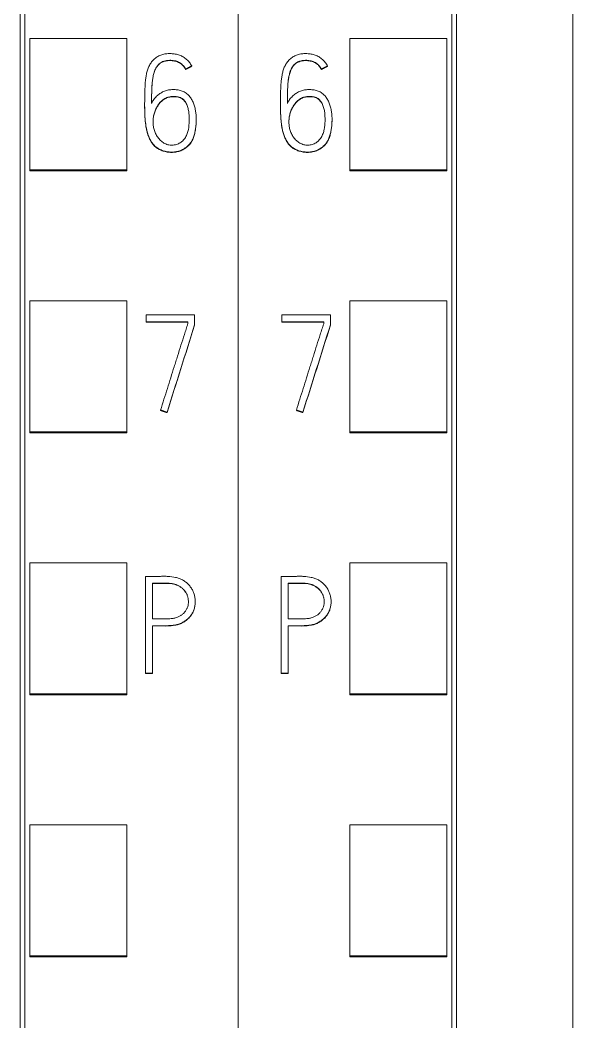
# Model space of a CAD drawing. Header units: millimetres. Extents: x 4137 to 6698, y 1400 to 3585.
# Drawn here: x 6177.35 to 6188.75, y 3304.2 to 3324.85 of the extents above; entities that cross this region are included whole.
import ezdxf

# ---------------------------------------------------------------- set-up
doc = ezdxf.new("R2010")
doc.units = ezdxf.units.MM
doc.layers.add('000-PI-Oprema', color=30, linetype='Continuous', lineweight=5)

msp = doc.modelspace()

# ---------------------------------------------------------------- linework, layer by layer
at = {"layer": '000-PI-Oprema', "color": 0, "linetype": 'ByBlock', "lineweight": 0}
for p, q in [((6181.848, 3360.472), (6181.848, 3247.054)), ((6181.848, 3360.472), (6181.848, 3247.054)), ((6177.448, 3249.376), (6177.448, 3358.191)), ((6186.248, 3358.191), (6186.248, 3249.376)), ((6177.548, 3321.765), (6177.548, 3324.467)), ((6177.548, 3324.467), (6179.548, 3324.467)), ((6179.548, 3321.765), (6179.548, 3324.467)), ((6184.148, 3321.765), (6184.148, 3324.467)), ((6186.148, 3324.467), (6184.148, 3324.467)), ((6186.148, 3321.765), (6186.148, 3324.467)), ((6180.761, 3323.838), (6180.761, 3323.831)), ((6180.889, 3323.904), (6180.889, 3323.898)), ((6183.561, 3323.838), (6183.561, 3323.831)), ((6183.689, 3323.904), (6183.689, 3323.898)), ((6179.917, 3323.1), (6179.917, 3323.094)), ((6182.717, 3323.1), (6182.717, 3323.094)), ((6180.981, 3322.801), (6180.981, 3322.807)), ((6183.781, 3322.801), (6183.781, 3322.807)), ((6177.548, 3321.765), (6179.548, 3321.765)), ((6177.548, 3321.74), (6177.548, 3321.765)), ((6177.548, 3321.74), (6179.548, 3321.74)), ((6179.548, 3321.74), (6179.548, 3321.765)), ((6186.148, 3321.765), (6184.148, 3321.765)), ((6184.148, 3321.74), (6184.148, 3321.765)), ((6186.148, 3321.74), (6184.148, 3321.74)), ((6186.148, 3321.74), (6186.148, 3321.765)), ((6177.548, 3316.363), (6177.548, 3319.065)), ((6177.548, 3319.065), (6179.548, 3319.065)), ((6179.548, 3316.363), (6179.548, 3319.065)), ((6184.148, 3316.363), (6184.148, 3319.065)), ((6186.148, 3319.065), (6184.148, 3319.065)), ((6186.148, 3316.363), (6186.148, 3319.065)), ((6179.948, 3318.631), (6179.948, 3318.772)), ((6179.948, 3318.772), (6180.947, 3318.772)), ((6179.948, 3318.631), (6179.948, 3318.624)), ((6180.808, 3318.631), (6179.948, 3318.631)), ((6179.948, 3318.624), (6180.808, 3318.624)), ((6180.808, 3318.592), (6180.808, 3318.631)), ((6180.947, 3318.772), (6180.947, 3318.57)), ((6180.947, 3318.57), (6180.947, 3318.564)), ((6182.748, 3318.631), (6182.748, 3318.772)), ((6182.748, 3318.772), (6183.747, 3318.772)), ((6183.608, 3318.631), (6182.748, 3318.631)), ((6182.748, 3318.631), (6182.748, 3318.624)), ((6182.748, 3318.624), (6183.608, 3318.624)), ((6183.608, 3318.592), (6183.608, 3318.631)), ((6183.747, 3318.772), (6183.747, 3318.57)), ((6183.747, 3318.57), (6183.747, 3318.564)), ((6180.245, 3316.811), (6180.245, 3316.804)), ((6180.378, 3316.766), (6180.378, 3316.76)), ((6183.045, 3316.811), (6183.045, 3316.804)), ((6183.178, 3316.766), (6183.178, 3316.76)), ((6177.548, 3316.341), (6177.548, 3316.363)), ((6177.548, 3316.363), (6179.548, 3316.363)), ((6177.548, 3316.341), (6179.548, 3316.341)), ((6179.548, 3316.341), (6179.548, 3316.363)), ((6186.148, 3316.363), (6184.148, 3316.363)), ((6184.148, 3316.341), (6184.148, 3316.363)), ((6186.148, 3316.341), (6184.148, 3316.341)), ((6186.148, 3316.341), (6186.148, 3316.363)), ((6177.548, 3310.962), (6177.548, 3313.664)), ((6177.548, 3313.664), (6179.548, 3313.664)), ((6179.548, 3310.962), (6179.548, 3313.664)), ((6184.148, 3310.962), (6184.148, 3313.664)), ((6186.148, 3313.664), (6184.148, 3313.664)), ((6186.148, 3310.962), (6186.148, 3313.664)), ((6179.935, 3313.383), (6179.935, 3311.388)), ((6180.076, 3312.509), (6180.076, 3313.242)), ((6182.735, 3313.383), (6182.735, 3311.388)), ((6182.876, 3312.509), (6182.876, 3313.242)), ((6180.961, 3312.857), (6180.961, 3312.863)), ((6183.761, 3312.857), (6183.761, 3312.863)), ((6180.076, 3311.388), (6180.076, 3312.368)), ((6182.876, 3311.388), (6182.876, 3312.368)), ((6179.935, 3311.388), (6180.076, 3311.388)), ((6179.935, 3311.388), (6179.935, 3311.382)), ((6180.076, 3311.382), (6179.935, 3311.382)), ((6180.076, 3311.388), (6180.076, 3311.382)), ((6182.735, 3311.388), (6182.735, 3311.382)), ((6182.735, 3311.388), (6182.876, 3311.388)), ((6182.876, 3311.382), (6182.735, 3311.382)), ((6182.876, 3311.388), (6182.876, 3311.382)), ((6177.548, 3310.941), (6177.548, 3310.962)), ((6177.548, 3310.962), (6179.548, 3310.962)), ((6177.548, 3310.941), (6179.548, 3310.941)), ((6179.548, 3310.941), (6179.548, 3310.962)), ((6186.148, 3310.962), (6184.148, 3310.962)), ((6184.148, 3310.941), (6184.148, 3310.962)), ((6186.148, 3310.941), (6184.148, 3310.941)), ((6186.148, 3310.941), (6186.148, 3310.962)), ((6177.548, 3305.56), (6177.548, 3308.262)), ((6177.548, 3308.262), (6179.548, 3308.262)), ((6179.548, 3305.56), (6179.548, 3308.262)), ((6184.148, 3305.56), (6184.148, 3308.262)), ((6186.148, 3308.262), (6184.148, 3308.262)), ((6186.148, 3305.56), (6186.148, 3308.262)), ((6177.548, 3305.56), (6179.548, 3305.56)), ((6177.548, 3305.541), (6177.548, 3305.56)), ((6179.548, 3305.541), (6179.548, 3305.56)), ((6186.148, 3305.56), (6184.148, 3305.56)), ((6184.148, 3305.541), (6184.148, 3305.56)), ((6186.148, 3305.541), (6186.148, 3305.56)), ((6177.548, 3305.541), (6179.548, 3305.541)), ((6186.148, 3305.541), (6184.148, 3305.541))]:
    msp.add_line(p, q, dxfattribs=at)
at = {"layer": '000-PI-Oprema', "color": 7, "linetype": 'Continuous', "lineweight": 13}
for centre, major_axis, ratio, start_param, end_param in [((6175.925, 3240.337), (314.869, 1003.042), 0.017776, 1.498303, 1.500106), ((6178.759, 3240.893), (313.738, 999.409), 0.017713, 1.498557, 1.500366), ((6175.979, 3241.19), (313.115, 997.405), 0.01768, 1.498694, 1.500508), ((6178.83, 3242.022), (311.41, 991.927), 0.017584, 1.499077, 1.5009)]:
    msp.add_ellipse(centre, major_axis=major_axis, ratio=ratio, start_param=start_param, end_param=end_param, dxfattribs=at)
at = {"layer": '000-PI-Oprema', "color": 0, "linetype": 'ByBlock', "lineweight": 0}
for points, knots in [([(6177.348, 3249.091), (6177.348, 3252.431), (6177.348, 3260.396), (6177.348, 3273.036), (6177.348, 3288.522), (6177.348, 3302.817), (6177.348, 3317.026), (6177.348, 3331.593), (6177.348, 3345.763), (6177.348, 3355.333), (6177.348, 3358.377)], [0, 0, 0, 0, 0.091483, 0.21812, 0.346206, 0.515858, 0.610111, 0.736264, 0.916066, 1, 1, 1, 1]), ([(6186.348, 3358.377), (6186.348, 3355.333), (6186.348, 3345.763), (6186.348, 3331.593), (6186.348, 3317.026), (6186.348, 3302.817), (6186.348, 3288.522), (6186.348, 3273.036), (6186.348, 3260.396), (6186.348, 3252.431), (6186.348, 3249.091)], [0, 0, 0, 0, 0.083934, 0.263736, 0.389889, 0.484142, 0.653794, 0.78188, 0.908517, 1, 1, 1, 1]), ([(6188.748, 3355.311), (6188.748, 3353.288), (6188.748, 3344.739), (6188.748, 3331.593), (6188.748, 3317.026), (6188.748, 3302.817), (6188.748, 3288.522), (6188.748, 3273.036), (6188.748, 3260.278), (6188.748, 3251.396), (6188.748, 3247.139), (6188.748, 3246.341)], [0, 0, 0, 0, 0.055935, 0.236292, 0.362833, 0.457376, 0.627551, 0.756032, 0.883059, 0.978086, 1, 1, 1, 1]), ([(6180.889, 3323.904), (6180.874, 3323.929), (6180.858, 3323.953), (6180.832, 3323.987), (6180.822, 3323.998), (6180.803, 3324.019), (6180.792, 3324.03), (6180.76, 3324.059), (6180.737, 3324.076), (6180.699, 3324.097), (6180.687, 3324.104), (6180.66, 3324.116), (6180.647, 3324.121), (6180.606, 3324.135), (6180.578, 3324.143), (6180.535, 3324.15), (6180.521, 3324.153), (6180.492, 3324.156), (6180.478, 3324.157), (6180.434, 3324.159), (6180.406, 3324.159), (6180.363, 3324.155), (6180.348, 3324.154), (6180.32, 3324.149), (6180.305, 3324.146), (6180.263, 3324.134), (6180.236, 3324.124), (6180.198, 3324.105), (6180.185, 3324.097), (6180.161, 3324.081), (6180.149, 3324.073), (6180.115, 3324.046), (6180.094, 3324.026), (6180.066, 3323.993), (6180.057, 3323.982), (6180.04, 3323.958), (6180.032, 3323.946), (6180.011, 3323.909), (6179.999, 3323.882), (6179.978, 3323.828), (6179.97, 3323.801), (6179.956, 3323.745), (6179.951, 3323.717), (6179.942, 3323.661), (6179.938, 3323.632), (6179.929, 3323.547), (6179.925, 3323.49), (6179.92, 3323.375), (6179.919, 3323.318), (6179.917, 3323.146), (6179.916, 3323.031), (6179.922, 3322.888), (6179.923, 3322.859), (6179.927, 3322.802), (6179.93, 3322.774), (6179.939, 3322.689), (6179.948, 3322.632), (6179.964, 3322.562), (6179.968, 3322.548), (6179.976, 3322.52), (6179.98, 3322.506), (6179.994, 3322.465), (6180.005, 3322.438), (6180.023, 3322.399), (6180.029, 3322.386), (6180.043, 3322.361), (6180.051, 3322.348), (6180.075, 3322.312), (6180.093, 3322.289), (6180.123, 3322.258), (6180.133, 3322.248), (6180.156, 3322.229), (6180.168, 3322.221), (6180.204, 3322.197), (6180.23, 3322.184), (6180.27, 3322.167), (6180.284, 3322.161), (6180.311, 3322.152), (6180.325, 3322.148), (6180.367, 3322.138), (6180.396, 3322.133), (6180.439, 3322.129), (6180.454, 3322.129), (6180.483, 3322.128), (6180.497, 3322.129), (6180.541, 3322.132), (6180.569, 3322.136), (6180.611, 3322.146), (6180.625, 3322.15), (6180.653, 3322.16), (6180.666, 3322.165), (6180.706, 3322.183), (6180.731, 3322.197), (6180.767, 3322.221), (6180.779, 3322.23), (6180.801, 3322.249), (6180.812, 3322.259), (6180.843, 3322.289), (6180.861, 3322.312), (6180.884, 3322.348), (6180.892, 3322.361), (6180.905, 3322.387), (6180.911, 3322.4), (6180.928, 3322.44), (6180.936, 3322.467), (6180.947, 3322.509), (6180.951, 3322.523), (6180.956, 3322.552), (6180.959, 3322.566), (6180.966, 3322.609), (6180.97, 3322.638), (6180.979, 3322.723), (6180.982, 3322.781), (6180.979, 3322.866), (6180.978, 3322.895), (6180.971, 3322.952), (6180.966, 3322.981), (6180.954, 3323.038), (6180.947, 3323.067), (6180.928, 3323.122), (6180.918, 3323.149), (6180.893, 3323.202), (6180.879, 3323.227), (6180.846, 3323.275), (6180.827, 3323.297), (6180.794, 3323.327), (6180.783, 3323.337), (6180.759, 3323.353), (6180.747, 3323.361), (6180.721, 3323.375), (6180.707, 3323.381), (6180.68, 3323.391), (6180.666, 3323.396), (6180.624, 3323.407), (6180.595, 3323.412), (6180.551, 3323.416), (6180.536, 3323.417), (6180.507, 3323.418), (6180.492, 3323.417), (6180.448, 3323.415), (6180.419, 3323.411), (6180.376, 3323.401), (6180.362, 3323.397), (6180.334, 3323.388), (6180.321, 3323.382), (6180.281, 3323.365), (6180.256, 3323.35), (6180.22, 3323.326), (6180.208, 3323.317), (6180.185, 3323.298), (6180.174, 3323.289), (6180.143, 3323.258), (6180.124, 3323.236), (6180.089, 3323.189), (6180.073, 3323.164), (6180.059, 3323.138)], [0, 0, 0, 0, 0.015625, 0.015625, 0.023437, 0.023437, 0.03125, 0.03125, 0.046875, 0.046875, 0.054688, 0.054688, 0.0625, 0.0625, 0.078125, 0.078125, 0.085938, 0.085938, 0.09375, 0.09375, 0.109375, 0.109375, 0.117188, 0.117188, 0.125, 0.125, 0.140625, 0.140625, 0.148437, 0.148437, 0.15625, 0.15625, 0.171875, 0.171875, 0.179687, 0.179687, 0.1875, 0.1875, 0.203125, 0.203125, 0.21875, 0.21875, 0.234375, 0.234375, 0.25, 0.25, 0.28125, 0.28125, 0.3125, 0.3125, 0.375, 0.375, 0.390625, 0.390625, 0.40625, 0.40625, 0.4375, 0.4375, 0.445312, 0.445312, 0.453125, 0.453125, 0.46875, 0.46875, 0.476562, 0.476562, 0.484375, 0.484375, 0.5, 0.5, 0.507812, 0.507812, 0.515625, 0.515625, 0.53125, 0.53125, 0.539062, 0.539062, 0.546875, 0.546875, 0.5625, 0.5625, 0.570312, 0.570312, 0.578125, 0.578125, 0.59375, 0.59375, 0.601562, 0.601562, 0.609375, 0.609375, 0.625, 0.625, 0.632812, 0.632812, 0.640625, 0.640625, 0.65625, 0.65625, 0.664063, 0.664063, 0.671875, 0.671875, 0.6875, 0.6875, 0.695313, 0.695313, 0.703125, 0.703125, 0.71875, 0.71875, 0.75, 0.75, 0.765625, 0.765625, 0.78125, 0.78125, 0.796875, 0.796875, 0.8125, 0.8125, 0.828125, 0.828125, 0.84375, 0.84375, 0.851562, 0.851562, 0.859375, 0.859375, 0.867187, 0.867187, 0.875, 0.875, 0.890625, 0.890625, 0.898437, 0.898437, 0.90625, 0.90625, 0.921875, 0.921875, 0.929687, 0.929687, 0.9375, 0.9375, 0.953125, 0.953125, 0.960937, 0.960937, 0.96875, 0.96875, 0.984375, 0.984375, 1, 1, 1, 1]), ([(6183.689, 3323.904), (6183.674, 3323.929), (6183.658, 3323.953), (6183.632, 3323.987), (6183.622, 3323.998), (6183.603, 3324.019), (6183.592, 3324.03), (6183.56, 3324.059), (6183.537, 3324.076), (6183.499, 3324.097), (6183.487, 3324.104), (6183.46, 3324.116), (6183.447, 3324.121), (6183.406, 3324.135), (6183.378, 3324.143), (6183.335, 3324.15), (6183.321, 3324.153), (6183.292, 3324.156), (6183.278, 3324.157), (6183.234, 3324.159), (6183.206, 3324.159), (6183.163, 3324.155), (6183.148, 3324.154), (6183.12, 3324.149), (6183.105, 3324.146), (6183.063, 3324.134), (6183.036, 3324.124), (6182.998, 3324.105), (6182.985, 3324.097), (6182.961, 3324.081), (6182.949, 3324.073), (6182.915, 3324.046), (6182.894, 3324.026), (6182.866, 3323.993), (6182.857, 3323.982), (6182.84, 3323.958), (6182.832, 3323.946), (6182.811, 3323.909), (6182.799, 3323.882), (6182.778, 3323.828), (6182.77, 3323.801), (6182.756, 3323.745), (6182.751, 3323.717), (6182.742, 3323.661), (6182.738, 3323.632), (6182.729, 3323.547), (6182.725, 3323.49), (6182.72, 3323.375), (6182.719, 3323.318), (6182.717, 3323.146), (6182.716, 3323.031), (6182.722, 3322.888), (6182.723, 3322.859), (6182.727, 3322.802), (6182.73, 3322.774), (6182.739, 3322.689), (6182.748, 3322.632), (6182.764, 3322.562), (6182.768, 3322.548), (6182.776, 3322.52), (6182.78, 3322.506), (6182.794, 3322.465), (6182.805, 3322.438), (6182.823, 3322.399), (6182.829, 3322.386), (6182.843, 3322.361), (6182.851, 3322.348), (6182.875, 3322.312), (6182.893, 3322.289), (6182.923, 3322.258), (6182.933, 3322.248), (6182.956, 3322.229), (6182.968, 3322.221), (6183.004, 3322.197), (6183.03, 3322.184), (6183.07, 3322.167), (6183.084, 3322.161), (6183.111, 3322.152), (6183.125, 3322.148), (6183.167, 3322.138), (6183.196, 3322.133), (6183.239, 3322.129), (6183.254, 3322.129), (6183.283, 3322.128), (6183.297, 3322.129), (6183.341, 3322.132), (6183.369, 3322.136), (6183.411, 3322.146), (6183.425, 3322.15), (6183.453, 3322.16), (6183.466, 3322.165), (6183.506, 3322.183), (6183.531, 3322.197), (6183.567, 3322.221), (6183.579, 3322.23), (6183.601, 3322.249), (6183.612, 3322.259), (6183.643, 3322.289), (6183.661, 3322.312), (6183.684, 3322.348), (6183.692, 3322.361), (6183.705, 3322.387), (6183.711, 3322.4), (6183.728, 3322.44), (6183.736, 3322.467), (6183.747, 3322.509), (6183.751, 3322.523), (6183.756, 3322.552), (6183.759, 3322.566), (6183.766, 3322.609), (6183.77, 3322.638), (6183.779, 3322.723), (6183.782, 3322.781), (6183.779, 3322.866), (6183.778, 3322.895), (6183.771, 3322.952), (6183.766, 3322.981), (6183.754, 3323.038), (6183.747, 3323.067), (6183.728, 3323.122), (6183.718, 3323.149), (6183.693, 3323.202), (6183.679, 3323.227), (6183.646, 3323.275), (6183.627, 3323.297), (6183.594, 3323.327), (6183.583, 3323.337), (6183.559, 3323.353), (6183.547, 3323.361), (6183.521, 3323.375), (6183.507, 3323.381), (6183.48, 3323.391), (6183.466, 3323.396), (6183.424, 3323.407), (6183.395, 3323.412), (6183.351, 3323.416), (6183.336, 3323.417), (6183.307, 3323.418), (6183.292, 3323.417), (6183.248, 3323.415), (6183.219, 3323.411), (6183.176, 3323.401), (6183.162, 3323.397), (6183.134, 3323.388), (6183.121, 3323.382), (6183.081, 3323.365), (6183.056, 3323.35), (6183.02, 3323.326), (6183.008, 3323.317), (6182.985, 3323.298), (6182.974, 3323.289), (6182.943, 3323.258), (6182.924, 3323.236), (6182.889, 3323.189), (6182.873, 3323.164), (6182.859, 3323.138)], [0, 0, 0, 0, 0.015625, 0.015625, 0.023437, 0.023437, 0.03125, 0.03125, 0.046875, 0.046875, 0.054687, 0.054687, 0.0625, 0.0625, 0.078125, 0.078125, 0.085937, 0.085937, 0.09375, 0.09375, 0.109375, 0.109375, 0.117187, 0.117187, 0.125, 0.125, 0.140625, 0.140625, 0.148437, 0.148437, 0.15625, 0.15625, 0.171875, 0.171875, 0.179687, 0.179687, 0.1875, 0.1875, 0.203125, 0.203125, 0.21875, 0.21875, 0.234375, 0.234375, 0.25, 0.25, 0.28125, 0.28125, 0.3125, 0.3125, 0.375, 0.375, 0.390625, 0.390625, 0.40625, 0.40625, 0.4375, 0.4375, 0.445313, 0.445313, 0.453125, 0.453125, 0.46875, 0.46875, 0.476563, 0.476563, 0.484375, 0.484375, 0.5, 0.5, 0.507813, 0.507813, 0.515625, 0.515625, 0.53125, 0.53125, 0.539063, 0.539063, 0.546875, 0.546875, 0.5625, 0.5625, 0.570313, 0.570313, 0.578125, 0.578125, 0.59375, 0.59375, 0.601563, 0.601563, 0.609375, 0.609375, 0.625, 0.625, 0.632813, 0.632813, 0.640625, 0.640625, 0.65625, 0.65625, 0.664063, 0.664063, 0.671875, 0.671875, 0.6875, 0.6875, 0.695313, 0.695313, 0.703125, 0.703125, 0.71875, 0.71875, 0.75, 0.75, 0.765625, 0.765625, 0.78125, 0.78125, 0.796875, 0.796875, 0.8125, 0.8125, 0.828125, 0.828125, 0.84375, 0.84375, 0.851563, 0.851563, 0.859375, 0.859375, 0.867188, 0.867188, 0.875, 0.875, 0.890625, 0.890625, 0.898438, 0.898438, 0.90625, 0.90625, 0.921875, 0.921875, 0.929688, 0.929688, 0.9375, 0.9375, 0.953125, 0.953125, 0.960938, 0.960938, 0.96875, 0.96875, 0.984375, 0.984375, 1, 1, 1, 1]), ([(6180.059, 3323.138), (6180.059, 3323.199), (6180.06, 3323.26), (6180.062, 3323.351), (6180.063, 3323.381), (6180.065, 3323.442), (6180.067, 3323.472), (6180.07, 3323.533), (6180.073, 3323.563), (6180.08, 3323.624), (6180.084, 3323.654), (6180.093, 3323.699), (6180.096, 3323.714), (6180.104, 3323.744), (6180.108, 3323.759), (6180.122, 3323.803), (6180.134, 3323.831), (6180.152, 3323.865), (6180.156, 3323.872), (6180.164, 3323.885), (6180.168, 3323.892), (6180.182, 3323.911), (6180.192, 3323.922), (6180.208, 3323.939), (6180.214, 3323.945), (6180.225, 3323.955), (6180.231, 3323.96), (6180.25, 3323.973), (6180.264, 3323.981), (6180.284, 3323.991), (6180.291, 3323.994), (6180.306, 3324), (6180.313, 3324.002), (6180.336, 3324.009), (6180.351, 3324.012), (6180.382, 3324.017), (6180.397, 3324.018), (6180.428, 3324.02), (6180.443, 3324.02), (6180.474, 3324.019), (6180.49, 3324.018), (6180.52, 3324.014), (6180.543, 3324.009), (6180.565, 3324.003), (6180.58, 3323.998), (6180.587, 3323.995), (6180.609, 3323.986), (6180.623, 3323.979), (6180.65, 3323.964), (6180.662, 3323.955), (6180.681, 3323.941), (6180.687, 3323.936), (6180.698, 3323.925), (6180.703, 3323.92), (6180.719, 3323.903), (6180.729, 3323.891), (6180.746, 3323.865), (6180.754, 3323.852), (6180.761, 3323.838)], [0, 0, 0, 0, 0.125, 0.125, 0.1875, 0.1875, 0.25, 0.25, 0.3125, 0.3125, 0.375, 0.375, 0.40625, 0.40625, 0.4375, 0.4375, 0.5, 0.5, 0.515625, 0.515625, 0.53125, 0.53125, 0.5625, 0.5625, 0.578125, 0.578125, 0.59375, 0.59375, 0.625, 0.625, 0.640625, 0.640625, 0.65625, 0.65625, 0.6875, 0.6875, 0.71875, 0.71875, 0.75, 0.75, 0.78125, 0.78125, 0.8125, 0.828125, 0.828125, 0.84375, 0.84375, 0.875, 0.875, 0.90625, 0.90625, 0.921875, 0.921875, 0.9375, 0.9375, 0.96875, 0.96875, 1, 1, 1, 1]), ([(6180.761, 3323.831), (6180.747, 3323.859), (6180.73, 3323.885), (6180.704, 3323.913), (6180.698, 3323.919), (6180.687, 3323.929), (6180.681, 3323.934), (6180.663, 3323.948), (6180.65, 3323.957), (6180.624, 3323.973), (6180.61, 3323.98), (6180.581, 3323.991), (6180.567, 3323.996), (6180.537, 3324.004), (6180.522, 3324.007), (6180.491, 3324.012), (6180.476, 3324.013), (6180.43, 3324.015), (6180.399, 3324.013), (6180.353, 3324.006), (6180.338, 3324.003), (6180.308, 3323.995), (6180.294, 3323.989), (6180.266, 3323.976), (6180.252, 3323.968), (6180.227, 3323.951), (6180.216, 3323.941), (6180.194, 3323.919), (6180.184, 3323.907), (6180.166, 3323.882), (6180.158, 3323.869), (6180.143, 3323.842), (6180.136, 3323.828), (6180.124, 3323.8), (6180.119, 3323.785), (6180.105, 3323.742), (6180.097, 3323.712), (6180.085, 3323.652), (6180.08, 3323.622), (6180.073, 3323.561), (6180.071, 3323.53), (6180.067, 3323.469), (6180.065, 3323.438), (6180.063, 3323.377), (6180.062, 3323.347), (6180.06, 3323.255), (6180.059, 3323.193), (6180.059, 3323.132)], [0, 0, 0, 0, 0.0625, 0.0625, 0.078125, 0.078125, 0.09375, 0.09375, 0.125, 0.125, 0.15625, 0.15625, 0.1875, 0.1875, 0.21875, 0.21875, 0.25, 0.25, 0.3125, 0.3125, 0.34375, 0.34375, 0.375, 0.375, 0.40625, 0.40625, 0.4375, 0.4375, 0.46875, 0.46875, 0.5, 0.5, 0.53125, 0.53125, 0.5625, 0.5625, 0.625, 0.625, 0.6875, 0.6875, 0.75, 0.75, 0.8125, 0.8125, 0.875, 0.875, 1, 1, 1, 1]), ([(6182.859, 3323.138), (6182.859, 3323.199), (6182.86, 3323.26), (6182.862, 3323.351), (6182.863, 3323.381), (6182.865, 3323.442), (6182.867, 3323.472), (6182.87, 3323.533), (6182.873, 3323.563), (6182.88, 3323.624), (6182.884, 3323.654), (6182.893, 3323.699), (6182.896, 3323.714), (6182.904, 3323.744), (6182.908, 3323.759), (6182.922, 3323.803), (6182.934, 3323.831), (6182.952, 3323.865), (6182.956, 3323.872), (6182.964, 3323.885), (6182.968, 3323.892), (6182.982, 3323.911), (6182.992, 3323.922), (6183.008, 3323.939), (6183.014, 3323.945), (6183.025, 3323.955), (6183.031, 3323.96), (6183.05, 3323.973), (6183.064, 3323.981), (6183.084, 3323.991), (6183.091, 3323.994), (6183.106, 3324), (6183.113, 3324.002), (6183.136, 3324.009), (6183.151, 3324.012), (6183.182, 3324.017), (6183.197, 3324.018), (6183.228, 3324.02), (6183.243, 3324.02), (6183.274, 3324.019), (6183.29, 3324.018), (6183.32, 3324.014), (6183.343, 3324.009), (6183.365, 3324.003), (6183.38, 3323.998), (6183.387, 3323.995), (6183.409, 3323.986), (6183.423, 3323.979), (6183.45, 3323.964), (6183.462, 3323.955), (6183.481, 3323.941), (6183.487, 3323.936), (6183.498, 3323.925), (6183.503, 3323.92), (6183.519, 3323.903), (6183.529, 3323.891), (6183.546, 3323.865), (6183.554, 3323.852), (6183.561, 3323.838)], [0, 0, 0, 0, 0.125, 0.125, 0.1875, 0.1875, 0.25, 0.25, 0.3125, 0.3125, 0.375, 0.375, 0.40625, 0.40625, 0.4375, 0.4375, 0.5, 0.5, 0.515625, 0.515625, 0.53125, 0.53125, 0.5625, 0.5625, 0.578125, 0.578125, 0.59375, 0.59375, 0.625, 0.625, 0.640625, 0.640625, 0.65625, 0.65625, 0.6875, 0.6875, 0.71875, 0.71875, 0.75, 0.75, 0.78125, 0.78125, 0.8125, 0.828125, 0.828125, 0.84375, 0.84375, 0.875, 0.875, 0.90625, 0.90625, 0.921875, 0.921875, 0.9375, 0.9375, 0.96875, 0.96875, 1, 1, 1, 1]), ([(6183.561, 3323.831), (6183.547, 3323.859), (6183.53, 3323.885), (6183.504, 3323.913), (6183.498, 3323.919), (6183.487, 3323.929), (6183.481, 3323.934), (6183.463, 3323.948), (6183.45, 3323.957), (6183.424, 3323.973), (6183.41, 3323.98), (6183.381, 3323.991), (6183.367, 3323.996), (6183.337, 3324.004), (6183.322, 3324.007), (6183.291, 3324.012), (6183.276, 3324.013), (6183.23, 3324.015), (6183.199, 3324.013), (6183.153, 3324.006), (6183.138, 3324.003), (6183.108, 3323.995), (6183.094, 3323.989), (6183.066, 3323.976), (6183.052, 3323.968), (6183.027, 3323.951), (6183.016, 3323.941), (6182.994, 3323.919), (6182.984, 3323.907), (6182.966, 3323.882), (6182.958, 3323.869), (6182.943, 3323.842), (6182.936, 3323.828), (6182.924, 3323.8), (6182.919, 3323.785), (6182.905, 3323.742), (6182.897, 3323.712), (6182.885, 3323.652), (6182.88, 3323.622), (6182.873, 3323.561), (6182.871, 3323.53), (6182.867, 3323.469), (6182.865, 3323.438), (6182.863, 3323.377), (6182.862, 3323.347), (6182.86, 3323.255), (6182.859, 3323.193), (6182.859, 3323.132)], [0, 0, 0, 0, 0.0625, 0.0625, 0.078125, 0.078125, 0.09375, 0.09375, 0.125, 0.125, 0.15625, 0.15625, 0.1875, 0.1875, 0.21875, 0.21875, 0.25, 0.25, 0.3125, 0.3125, 0.34375, 0.34375, 0.375, 0.375, 0.40625, 0.40625, 0.4375, 0.4375, 0.46875, 0.46875, 0.5, 0.5, 0.53125, 0.53125, 0.5625, 0.5625, 0.625, 0.625, 0.6875, 0.6875, 0.75, 0.75, 0.8125, 0.8125, 0.875, 0.875, 1, 1, 1, 1]), ([(6180.332, 3323.232), (6180.358, 3323.246), (6180.385, 3323.257), (6180.428, 3323.267), (6180.443, 3323.27), (6180.472, 3323.274), (6180.501, 3323.277), (6180.531, 3323.276), (6180.56, 3323.275), (6180.575, 3323.273), (6180.604, 3323.268), (6180.618, 3323.265), (6180.646, 3323.255), (6180.66, 3323.249), (6180.686, 3323.235), (6180.697, 3323.227), (6180.72, 3323.208), (6180.73, 3323.197), (6180.748, 3323.174), (6180.757, 3323.162), (6180.772, 3323.137), (6180.778, 3323.124), (6180.796, 3323.083), (6180.806, 3323.056), (6180.816, 3323.014), (6180.819, 3322.999), (6180.825, 3322.971), (6180.827, 3322.956), (6180.832, 3322.912), (6180.834, 3322.883), (6180.836, 3322.825), (6180.837, 3322.796), (6180.835, 3322.71), (6180.83, 3322.652), (6180.812, 3322.565), (6180.805, 3322.537), (6180.79, 3322.496), (6180.784, 3322.482), (6180.772, 3322.455), (6180.765, 3322.442), (6180.741, 3322.405), (6180.723, 3322.383), (6180.697, 3322.357), (6180.691, 3322.352), (6180.68, 3322.342), (6180.674, 3322.338), (6180.657, 3322.325), (6180.645, 3322.317), (6180.619, 3322.303), (6180.606, 3322.297), (6180.578, 3322.286), (6180.55, 3322.278), (6180.521, 3322.273), (6180.491, 3322.271), (6180.477, 3322.27), (6180.447, 3322.272), (6180.433, 3322.273), (6180.404, 3322.279), (6180.39, 3322.283), (6180.347, 3322.297), (6180.321, 3322.31), (6180.285, 3322.335), (6180.273, 3322.344), (6180.251, 3322.363), (6180.229, 3322.383), (6180.21, 3322.405), (6180.192, 3322.428), (6180.183, 3322.44), (6180.159, 3322.477), (6180.145, 3322.502), (6180.128, 3322.543), (6180.123, 3322.556), (6180.114, 3322.584), (6180.11, 3322.599), (6180.1, 3322.641), (6180.096, 3322.67), (6180.092, 3322.714), (6180.091, 3322.728), (6180.091, 3322.757), (6180.091, 3322.772), (6180.093, 3322.816), (6180.097, 3322.845), (6180.108, 3322.902), (6180.115, 3322.93), (6180.129, 3322.972), (6180.135, 3322.985), (6180.146, 3323.012), (6180.152, 3323.026), (6180.172, 3323.064), (6180.187, 3323.089), (6180.213, 3323.124), (6180.222, 3323.136), (6180.241, 3323.158), (6180.251, 3323.169), (6180.283, 3323.199), (6180.306, 3323.217), (6180.332, 3323.232)], [0, 0, 0, 0, 0.03125, 0.03125, 0.046875, 0.046875, 0.0625, 0.078125, 0.078125, 0.09375, 0.09375, 0.109375, 0.109375, 0.125, 0.125, 0.140625, 0.140625, 0.15625, 0.15625, 0.171875, 0.171875, 0.1875, 0.1875, 0.21875, 0.21875, 0.234375, 0.234375, 0.25, 0.25, 0.28125, 0.28125, 0.3125, 0.3125, 0.375, 0.375, 0.40625, 0.40625, 0.421875, 0.421875, 0.4375, 0.4375, 0.46875, 0.46875, 0.476563, 0.476563, 0.484375, 0.484375, 0.5, 0.5, 0.515625, 0.515625, 0.53125, 0.546875, 0.546875, 0.5625, 0.5625, 0.578125, 0.578125, 0.59375, 0.59375, 0.625, 0.625, 0.640625, 0.640625, 0.65625, 0.671875, 0.671875, 0.6875, 0.6875, 0.71875, 0.71875, 0.734375, 0.734375, 0.75, 0.75, 0.78125, 0.78125, 0.796875, 0.796875, 0.8125, 0.8125, 0.84375, 0.84375, 0.875, 0.875, 0.890625, 0.890625, 0.90625, 0.90625, 0.9375, 0.9375, 0.953125, 0.953125, 0.96875, 0.96875, 1, 1, 1, 1]), ([(6180.332, 3323.226), (6180.306, 3323.211), (6180.283, 3323.193), (6180.252, 3323.163), (6180.242, 3323.152), (6180.222, 3323.13), (6180.213, 3323.118), (6180.188, 3323.083), (6180.172, 3323.058), (6180.152, 3323.019), (6180.146, 3323.006), (6180.135, 3322.979), (6180.129, 3322.965), (6180.115, 3322.924), (6180.108, 3322.896), (6180.1, 3322.853), (6180.097, 3322.838), (6180.094, 3322.809), (6180.093, 3322.795), (6180.091, 3322.769), (6180.091, 3322.759), (6180.091, 3322.748)], [0, 0, 0, 0, 0.157122, 0.157122, 0.235682, 0.235682, 0.314243, 0.314243, 0.471365, 0.471365, 0.549925, 0.549925, 0.628486, 0.628486, 0.785608, 0.785608, 0.864168, 0.864168, 0.942729, 0.942729, 1, 1, 1, 1]), ([(6180.753, 3323.16), (6180.748, 3323.167), (6180.743, 3323.174), (6180.729, 3323.192), (6180.719, 3323.202), (6180.702, 3323.217), (6180.696, 3323.221), (6180.684, 3323.23), (6180.678, 3323.233), (6180.659, 3323.244), (6180.645, 3323.25), (6180.617, 3323.259), (6180.603, 3323.262), (6180.574, 3323.267), (6180.559, 3323.269), (6180.53, 3323.27), (6180.515, 3323.27), (6180.472, 3323.269), (6180.443, 3323.265), (6180.4, 3323.254), (6180.386, 3323.25), (6180.365, 3323.242), (6180.359, 3323.239), (6180.345, 3323.233), (6180.339, 3323.229), (6180.332, 3323.226)], [0, 0, 0, 0, 0.053747, 0.053747, 0.148372, 0.148372, 0.195685, 0.195685, 0.242998, 0.242998, 0.337623, 0.337623, 0.432248, 0.432248, 0.526874, 0.526874, 0.621499, 0.621499, 0.810749, 0.810749, 0.905375, 0.905375, 0.952687, 0.952687, 1, 1, 1, 1]), ([(6183.132, 3323.232), (6183.158, 3323.246), (6183.185, 3323.257), (6183.228, 3323.267), (6183.243, 3323.27), (6183.272, 3323.274), (6183.301, 3323.277), (6183.331, 3323.276), (6183.36, 3323.275), (6183.375, 3323.273), (6183.404, 3323.268), (6183.418, 3323.265), (6183.446, 3323.255), (6183.46, 3323.249), (6183.486, 3323.235), (6183.497, 3323.227), (6183.52, 3323.208), (6183.53, 3323.197), (6183.548, 3323.174), (6183.557, 3323.162), (6183.572, 3323.137), (6183.578, 3323.124), (6183.596, 3323.083), (6183.606, 3323.056), (6183.616, 3323.014), (6183.619, 3322.999), (6183.625, 3322.971), (6183.627, 3322.956), (6183.632, 3322.912), (6183.634, 3322.883), (6183.636, 3322.825), (6183.637, 3322.796), (6183.635, 3322.71), (6183.63, 3322.652), (6183.612, 3322.565), (6183.605, 3322.537), (6183.59, 3322.496), (6183.584, 3322.482), (6183.572, 3322.455), (6183.565, 3322.442), (6183.541, 3322.405), (6183.523, 3322.383), (6183.497, 3322.357), (6183.491, 3322.352), (6183.48, 3322.342), (6183.474, 3322.338), (6183.457, 3322.325), (6183.445, 3322.317), (6183.419, 3322.303), (6183.406, 3322.297), (6183.378, 3322.286), (6183.35, 3322.278), (6183.321, 3322.273), (6183.291, 3322.271), (6183.277, 3322.27), (6183.247, 3322.272), (6183.233, 3322.273), (6183.204, 3322.279), (6183.19, 3322.283), (6183.147, 3322.297), (6183.121, 3322.31), (6183.085, 3322.335), (6183.073, 3322.344), (6183.051, 3322.363), (6183.029, 3322.383), (6183.01, 3322.405), (6182.992, 3322.428), (6182.983, 3322.44), (6182.959, 3322.477), (6182.945, 3322.502), (6182.928, 3322.543), (6182.923, 3322.556), (6182.914, 3322.584), (6182.91, 3322.599), (6182.9, 3322.641), (6182.896, 3322.67), (6182.892, 3322.714), (6182.891, 3322.728), (6182.891, 3322.757), (6182.891, 3322.772), (6182.893, 3322.816), (6182.897, 3322.845), (6182.908, 3322.902), (6182.915, 3322.93), (6182.929, 3322.972), (6182.935, 3322.985), (6182.946, 3323.012), (6182.952, 3323.026), (6182.972, 3323.064), (6182.987, 3323.089), (6183.013, 3323.124), (6183.022, 3323.136), (6183.041, 3323.158), (6183.051, 3323.169), (6183.083, 3323.199), (6183.106, 3323.217), (6183.132, 3323.232)], [0, 0, 0, 0, 0.03125, 0.03125, 0.046875, 0.046875, 0.0625, 0.078125, 0.078125, 0.09375, 0.09375, 0.109375, 0.109375, 0.125, 0.125, 0.140625, 0.140625, 0.15625, 0.15625, 0.171875, 0.171875, 0.1875, 0.1875, 0.21875, 0.21875, 0.234375, 0.234375, 0.25, 0.25, 0.28125, 0.28125, 0.3125, 0.3125, 0.375, 0.375, 0.40625, 0.40625, 0.421875, 0.421875, 0.4375, 0.4375, 0.46875, 0.46875, 0.476563, 0.476563, 0.484375, 0.484375, 0.5, 0.5, 0.515625, 0.515625, 0.53125, 0.546875, 0.546875, 0.5625, 0.5625, 0.578125, 0.578125, 0.59375, 0.59375, 0.625, 0.625, 0.640625, 0.640625, 0.65625, 0.671875, 0.671875, 0.6875, 0.6875, 0.71875, 0.71875, 0.734375, 0.734375, 0.75, 0.75, 0.78125, 0.78125, 0.796875, 0.796875, 0.8125, 0.8125, 0.84375, 0.84375, 0.875, 0.875, 0.890625, 0.890625, 0.90625, 0.90625, 0.9375, 0.9375, 0.953125, 0.953125, 0.96875, 0.96875, 1, 1, 1, 1]), ([(6183.132, 3323.226), (6183.106, 3323.211), (6183.083, 3323.193), (6183.052, 3323.163), (6183.042, 3323.152), (6183.022, 3323.13), (6183.013, 3323.118), (6182.988, 3323.083), (6182.972, 3323.058), (6182.952, 3323.019), (6182.946, 3323.006), (6182.935, 3322.979), (6182.929, 3322.965), (6182.915, 3322.924), (6182.908, 3322.896), (6182.9, 3322.853), (6182.897, 3322.838), (6182.894, 3322.809), (6182.893, 3322.795), (6182.891, 3322.769), (6182.891, 3322.759), (6182.891, 3322.748)], [0, 0, 0, 0, 0.157122, 0.157122, 0.235682, 0.235682, 0.314243, 0.314243, 0.471365, 0.471365, 0.549925, 0.549925, 0.628486, 0.628486, 0.785608, 0.785608, 0.864168, 0.864168, 0.942729, 0.942729, 1, 1, 1, 1]), ([(6183.553, 3323.16), (6183.548, 3323.167), (6183.543, 3323.174), (6183.529, 3323.192), (6183.519, 3323.202), (6183.502, 3323.217), (6183.496, 3323.221), (6183.484, 3323.23), (6183.478, 3323.233), (6183.459, 3323.244), (6183.445, 3323.25), (6183.417, 3323.259), (6183.403, 3323.262), (6183.374, 3323.267), (6183.359, 3323.269), (6183.33, 3323.27), (6183.315, 3323.27), (6183.272, 3323.269), (6183.243, 3323.265), (6183.2, 3323.254), (6183.186, 3323.25), (6183.165, 3323.242), (6183.159, 3323.239), (6183.145, 3323.233), (6183.139, 3323.229), (6183.132, 3323.226)], [0, 0, 0, 0, 0.053747, 0.053747, 0.148372, 0.148372, 0.195685, 0.195685, 0.242998, 0.242998, 0.337623, 0.337623, 0.432248, 0.432248, 0.526874, 0.526874, 0.621499, 0.621499, 0.810749, 0.810749, 0.905375, 0.905375, 0.952687, 0.952687, 1, 1, 1, 1]), ([(6180.981, 3322.802), (6180.981, 3322.755), (6180.978, 3322.709), (6180.97, 3322.635), (6180.967, 3322.606), (6180.96, 3322.564), (6180.957, 3322.549), (6180.951, 3322.521), (6180.948, 3322.507), (6180.937, 3322.464), (6180.929, 3322.437), (6180.912, 3322.397), (6180.906, 3322.383), (6180.893, 3322.357), (6180.886, 3322.345), (6180.863, 3322.308), (6180.845, 3322.285), (6180.814, 3322.255), (6180.804, 3322.245), (6180.782, 3322.226), (6180.77, 3322.217), (6180.734, 3322.192), (6180.709, 3322.178), (6180.669, 3322.16), (6180.655, 3322.155), (6180.628, 3322.145), (6180.614, 3322.141), (6180.572, 3322.13), (6180.543, 3322.126), (6180.5, 3322.123), (6180.485, 3322.122), (6180.456, 3322.122), (6180.441, 3322.123), (6180.398, 3322.127), (6180.37, 3322.132), (6180.327, 3322.142), (6180.313, 3322.146), (6180.285, 3322.155), (6180.272, 3322.16), (6180.232, 3322.176), (6180.206, 3322.19), (6180.176, 3322.209), (6180.17, 3322.213), (6180.158, 3322.222), (6180.153, 3322.226), (6180.135, 3322.24), (6180.125, 3322.25), (6180.094, 3322.281), (6180.076, 3322.303), (6180.052, 3322.339), (6180.045, 3322.352), (6180.031, 3322.377), (6180.024, 3322.39), (6180.006, 3322.429), (6179.995, 3322.456), (6179.977, 3322.511), (6179.969, 3322.538), (6179.955, 3322.595), (6179.949, 3322.623), (6179.94, 3322.68), (6179.932, 3322.737), (6179.927, 3322.794), (6179.923, 3322.851), (6179.922, 3322.88), (6179.918, 3322.97), (6179.917, 3323.032), (6179.917, 3323.094)], [0, 0, 0, 0, 0.061961, 0.061961, 0.100808, 0.100808, 0.120232, 0.120232, 0.139655, 0.139655, 0.178502, 0.178502, 0.197926, 0.197926, 0.217349, 0.217349, 0.256196, 0.256196, 0.27562, 0.27562, 0.295043, 0.295043, 0.33389, 0.33389, 0.353314, 0.353314, 0.372737, 0.372737, 0.411584, 0.411584, 0.431008, 0.431008, 0.450431, 0.450431, 0.489278, 0.489278, 0.508702, 0.508702, 0.528125, 0.528125, 0.566972, 0.566972, 0.576684, 0.576684, 0.586396, 0.586396, 0.605819, 0.605819, 0.644666, 0.644666, 0.66409, 0.66409, 0.683513, 0.683513, 0.72236, 0.72236, 0.761207, 0.761207, 0.800054, 0.800054, 0.838901, 0.877748, 0.877748, 0.916595, 0.916595, 1, 1, 1, 1]), ([(6183.781, 3322.802), (6183.781, 3322.755), (6183.778, 3322.709), (6183.77, 3322.635), (6183.767, 3322.606), (6183.76, 3322.564), (6183.757, 3322.549), (6183.751, 3322.521), (6183.748, 3322.507), (6183.737, 3322.464), (6183.729, 3322.437), (6183.712, 3322.397), (6183.706, 3322.383), (6183.693, 3322.357), (6183.686, 3322.345), (6183.663, 3322.308), (6183.645, 3322.285), (6183.614, 3322.255), (6183.604, 3322.245), (6183.582, 3322.226), (6183.57, 3322.217), (6183.534, 3322.192), (6183.509, 3322.178), (6183.469, 3322.16), (6183.455, 3322.155), (6183.428, 3322.145), (6183.414, 3322.141), (6183.372, 3322.13), (6183.343, 3322.126), (6183.3, 3322.123), (6183.285, 3322.122), (6183.256, 3322.122), (6183.241, 3322.123), (6183.198, 3322.127), (6183.17, 3322.132), (6183.127, 3322.142), (6183.113, 3322.146), (6183.085, 3322.155), (6183.072, 3322.16), (6183.032, 3322.176), (6183.006, 3322.19), (6182.976, 3322.209), (6182.97, 3322.213), (6182.958, 3322.222), (6182.953, 3322.226), (6182.935, 3322.24), (6182.925, 3322.25), (6182.894, 3322.281), (6182.876, 3322.303), (6182.852, 3322.339), (6182.845, 3322.352), (6182.831, 3322.377), (6182.824, 3322.39), (6182.806, 3322.429), (6182.795, 3322.456), (6182.777, 3322.511), (6182.769, 3322.538), (6182.755, 3322.595), (6182.749, 3322.623), (6182.74, 3322.68), (6182.732, 3322.737), (6182.727, 3322.794), (6182.723, 3322.851), (6182.722, 3322.88), (6182.718, 3322.97), (6182.717, 3323.032), (6182.717, 3323.094)], [0, 0, 0, 0, 0.061961, 0.061961, 0.100808, 0.100808, 0.120232, 0.120232, 0.139655, 0.139655, 0.178502, 0.178502, 0.197926, 0.197926, 0.217349, 0.217349, 0.256196, 0.256196, 0.27562, 0.27562, 0.295043, 0.295043, 0.33389, 0.33389, 0.353314, 0.353314, 0.372737, 0.372737, 0.411584, 0.411584, 0.431008, 0.431008, 0.450431, 0.450431, 0.489278, 0.489278, 0.508702, 0.508702, 0.528125, 0.528125, 0.566972, 0.566972, 0.576684, 0.576684, 0.586396, 0.586396, 0.605819, 0.605819, 0.644666, 0.644666, 0.66409, 0.66409, 0.683513, 0.683513, 0.72236, 0.72236, 0.761207, 0.761207, 0.800054, 0.800054, 0.838901, 0.877748, 0.877748, 0.916595, 0.916595, 1, 1, 1, 1]), ([(6180.245, 3316.811), (6180.292, 3316.959), (6180.339, 3317.108), (6180.409, 3317.33), (6180.432, 3317.405), (6180.479, 3317.553), (6180.502, 3317.628), (6180.537, 3317.739), (6180.549, 3317.776), (6180.572, 3317.85), (6180.584, 3317.887), (6180.619, 3317.999), (6180.643, 3318.073), (6180.689, 3318.221), (6180.713, 3318.296), (6180.748, 3318.407), (6180.76, 3318.444), (6180.778, 3318.5), (6180.784, 3318.518), (6180.793, 3318.546), (6180.796, 3318.555), (6180.802, 3318.574), (6180.805, 3318.583), (6180.808, 3318.592)], [0, 0, 0, 0, 0.25, 0.25, 0.375, 0.375, 0.5, 0.5, 0.5625, 0.5625, 0.625, 0.625, 0.75, 0.75, 0.875, 0.875, 0.9375, 0.9375, 0.96875, 0.96875, 0.984375, 0.984375, 1, 1, 1, 1]), ([(6183.045, 3316.811), (6183.092, 3316.959), (6183.139, 3317.108), (6183.209, 3317.33), (6183.232, 3317.405), (6183.279, 3317.553), (6183.302, 3317.628), (6183.337, 3317.739), (6183.349, 3317.776), (6183.372, 3317.85), (6183.384, 3317.887), (6183.419, 3317.999), (6183.443, 3318.073), (6183.489, 3318.221), (6183.513, 3318.296), (6183.548, 3318.407), (6183.56, 3318.444), (6183.578, 3318.5), (6183.584, 3318.518), (6183.593, 3318.546), (6183.596, 3318.555), (6183.602, 3318.574), (6183.605, 3318.583), (6183.608, 3318.592)], [0, 0, 0, 0, 0.25, 0.25, 0.375, 0.375, 0.5, 0.5, 0.5625, 0.5625, 0.625, 0.625, 0.75, 0.75, 0.875, 0.875, 0.9375, 0.9375, 0.96875, 0.96875, 0.984375, 0.984375, 1, 1, 1, 1]), ([(6180.076, 3312.368), (6180.128, 3312.368), (6180.179, 3312.368), (6180.283, 3312.368), (6180.334, 3312.367), (6180.412, 3312.368), (6180.437, 3312.37), (6180.476, 3312.373), (6180.489, 3312.374), (6180.515, 3312.377), (6180.528, 3312.379), (6180.566, 3312.386), (6180.591, 3312.392), (6180.64, 3312.408), (6180.664, 3312.418), (6180.699, 3312.435), (6180.71, 3312.442), (6180.733, 3312.455), (6180.744, 3312.462), (6180.775, 3312.484), (6180.795, 3312.5), (6180.824, 3312.526), (6180.833, 3312.536), (6180.85, 3312.555), (6180.858, 3312.565), (6180.882, 3312.596), (6180.895, 3312.617), (6180.913, 3312.652), (6180.919, 3312.663), (6180.929, 3312.687), (6180.933, 3312.699), (6180.945, 3312.736), (6180.951, 3312.761), (6180.957, 3312.8), (6180.959, 3312.812), (6180.96, 3312.838), (6180.961, 3312.851), (6180.961, 3312.89), (6180.959, 3312.916), (6180.953, 3312.954), (6180.951, 3312.967), (6180.945, 3312.992), (6180.941, 3313.005), (6180.93, 3313.042), (6180.92, 3313.066), (6180.904, 3313.1), (6180.898, 3313.112), (6180.885, 3313.134), (6180.878, 3313.145), (6180.855, 3313.177), (6180.839, 3313.197), (6180.803, 3313.234), (6180.784, 3313.251), (6180.753, 3313.275), (6180.743, 3313.283), (6180.721, 3313.297), (6180.71, 3313.304), (6180.676, 3313.322), (6180.653, 3313.333), (6180.616, 3313.346), (6180.604, 3313.35), (6180.579, 3313.357), (6180.566, 3313.36), (6180.503, 3313.375), (6180.452, 3313.38), (6180.375, 3313.385), (6180.349, 3313.385), (6180.297, 3313.385), (6180.245, 3313.385), (6180.193, 3313.384), (6180.142, 3313.383), (6180.064, 3313.383), (6179.986, 3313.383), (6179.935, 3313.383)], [0, 0, 0, 0, 0.0625, 0.0625, 0.125, 0.125, 0.15625, 0.15625, 0.171875, 0.171875, 0.1875, 0.1875, 0.21875, 0.21875, 0.25, 0.25, 0.265625, 0.265625, 0.28125, 0.28125, 0.3125, 0.3125, 0.328125, 0.328125, 0.34375, 0.34375, 0.375, 0.375, 0.390625, 0.390625, 0.40625, 0.40625, 0.4375, 0.4375, 0.453125, 0.453125, 0.46875, 0.46875, 0.5, 0.5, 0.515625, 0.515625, 0.53125, 0.53125, 0.5625, 0.5625, 0.578125, 0.578125, 0.59375, 0.59375, 0.625, 0.625, 0.65625, 0.65625, 0.671875, 0.671875, 0.6875, 0.6875, 0.71875, 0.71875, 0.734375, 0.734375, 0.75, 0.75, 0.8125, 0.8125, 0.84375, 0.84375, 0.875, 0.90625, 0.90625, 0.9375, 1, 1, 1, 1]), ([(6180.076, 3313.242), (6180.115, 3313.243), (6180.153, 3313.242), (6180.211, 3313.242), (6180.231, 3313.242), (6180.27, 3313.243), (6180.289, 3313.244), (6180.347, 3313.245), (6180.386, 3313.245), (6180.444, 3313.241), (6180.463, 3313.239), (6180.501, 3313.233), (6180.521, 3313.229), (6180.549, 3313.22), (6180.559, 3313.217), (6180.577, 3313.21), (6180.586, 3313.206), (6180.613, 3313.194), (6180.631, 3313.184), (6180.656, 3313.168), (6180.664, 3313.163), (6180.68, 3313.151), (6180.688, 3313.145), (6180.71, 3313.125), (6180.724, 3313.111), (6180.743, 3313.088), (6180.749, 3313.08), (6180.76, 3313.064), (6180.766, 3313.055), (6180.781, 3313.029), (6180.789, 3313.012), (6180.799, 3312.984), (6180.802, 3312.974), (6180.808, 3312.955), (6180.81, 3312.945), (6180.816, 3312.916), (6180.818, 3312.897), (6180.82, 3312.867), (6180.82, 3312.857), (6180.819, 3312.837), (6180.818, 3312.827), (6180.814, 3312.798), (6180.81, 3312.778), (6180.801, 3312.75), (6180.797, 3312.741), (6180.79, 3312.723), (6180.785, 3312.714), (6180.771, 3312.687), (6180.761, 3312.67), (6180.742, 3312.647), (6180.736, 3312.639), (6180.722, 3312.625), (6180.715, 3312.618), (6180.693, 3312.598), (6180.677, 3312.586), (6180.652, 3312.57), (6180.643, 3312.565), (6180.625, 3312.556), (6180.616, 3312.552), (6180.589, 3312.54), (6180.57, 3312.533), (6180.541, 3312.526), (6180.532, 3312.523), (6180.512, 3312.519), (6180.502, 3312.518), (6180.472, 3312.514), (6180.453, 3312.512), (6180.413, 3312.51), (6180.393, 3312.509), (6180.354, 3312.508), (6180.314, 3312.508), (6180.274, 3312.509), (6180.235, 3312.509), (6180.215, 3312.509), (6180.155, 3312.509), (6180.116, 3312.509), (6180.076, 3312.509)], [0, 0, 0, 0, 0.0625, 0.0625, 0.09375, 0.09375, 0.125, 0.125, 0.1875, 0.1875, 0.21875, 0.21875, 0.25, 0.25, 0.265625, 0.265625, 0.28125, 0.28125, 0.3125, 0.3125, 0.328125, 0.328125, 0.34375, 0.34375, 0.375, 0.375, 0.390625, 0.390625, 0.40625, 0.40625, 0.4375, 0.4375, 0.453125, 0.453125, 0.46875, 0.46875, 0.5, 0.5, 0.515625, 0.515625, 0.53125, 0.53125, 0.5625, 0.5625, 0.578125, 0.578125, 0.59375, 0.59375, 0.625, 0.625, 0.640625, 0.640625, 0.65625, 0.65625, 0.6875, 0.6875, 0.703125, 0.703125, 0.71875, 0.71875, 0.75, 0.75, 0.765625, 0.765625, 0.78125, 0.78125, 0.8125, 0.8125, 0.84375, 0.84375, 0.875, 0.90625, 0.90625, 0.9375, 0.9375, 1, 1, 1, 1]), ([(6180.819, 3312.857), (6180.819, 3312.86), (6180.819, 3312.863), (6180.819, 3312.876), (6180.818, 3312.886), (6180.816, 3312.906), (6180.815, 3312.916), (6180.809, 3312.945), (6180.804, 3312.964), (6180.794, 3312.992), (6180.79, 3313.001), (6180.782, 3313.019), (6180.769, 3313.046), (6180.752, 3313.07), (6180.734, 3313.093), (6180.727, 3313.101), (6180.714, 3313.115), (6180.706, 3313.122), (6180.684, 3313.142), (6180.669, 3313.154), (6180.644, 3313.17), (6180.635, 3313.175), (6180.618, 3313.185), (6180.609, 3313.19), (6180.582, 3313.202), (6180.564, 3313.209), (6180.526, 3313.221), (6180.506, 3313.226), (6180.467, 3313.233), (6180.448, 3313.235), (6180.389, 3313.239), (6180.35, 3313.239), (6180.291, 3313.237), (6180.272, 3313.237), (6180.233, 3313.236), (6180.213, 3313.236), (6180.154, 3313.236), (6180.115, 3313.237), (6180.076, 3313.236)], [0, 0, 0, 0, 0.009533, 0.009533, 0.040485, 0.040485, 0.071437, 0.071437, 0.133342, 0.133342, 0.164294, 0.164294, 0.195246, 0.25715, 0.25715, 0.288102, 0.288102, 0.319054, 0.319054, 0.380958, 0.380958, 0.41191, 0.41191, 0.442862, 0.442862, 0.504767, 0.504767, 0.566671, 0.566671, 0.628575, 0.628575, 0.752383, 0.752383, 0.814287, 0.814287, 0.876192, 0.876192, 1, 1, 1, 1]), ([(6182.876, 3312.368), (6182.928, 3312.368), (6182.979, 3312.368), (6183.083, 3312.368), (6183.134, 3312.367), (6183.212, 3312.368), (6183.237, 3312.37), (6183.276, 3312.373), (6183.289, 3312.374), (6183.315, 3312.377), (6183.328, 3312.379), (6183.366, 3312.386), (6183.391, 3312.392), (6183.44, 3312.408), (6183.464, 3312.418), (6183.499, 3312.435), (6183.51, 3312.442), (6183.533, 3312.455), (6183.544, 3312.462), (6183.575, 3312.484), (6183.595, 3312.5), (6183.624, 3312.526), (6183.633, 3312.536), (6183.65, 3312.555), (6183.658, 3312.565), (6183.682, 3312.596), (6183.695, 3312.617), (6183.713, 3312.652), (6183.719, 3312.663), (6183.729, 3312.687), (6183.733, 3312.699), (6183.745, 3312.736), (6183.751, 3312.761), (6183.757, 3312.8), (6183.759, 3312.812), (6183.76, 3312.838), (6183.761, 3312.851), (6183.761, 3312.89), (6183.759, 3312.916), (6183.753, 3312.954), (6183.751, 3312.967), (6183.745, 3312.992), (6183.741, 3313.005), (6183.73, 3313.042), (6183.72, 3313.066), (6183.704, 3313.1), (6183.698, 3313.112), (6183.685, 3313.134), (6183.678, 3313.145), (6183.655, 3313.177), (6183.639, 3313.197), (6183.603, 3313.234), (6183.584, 3313.251), (6183.553, 3313.275), (6183.543, 3313.283), (6183.521, 3313.297), (6183.51, 3313.304), (6183.476, 3313.322), (6183.453, 3313.333), (6183.416, 3313.346), (6183.404, 3313.35), (6183.379, 3313.357), (6183.366, 3313.36), (6183.303, 3313.375), (6183.252, 3313.38), (6183.175, 3313.385), (6183.149, 3313.385), (6183.097, 3313.385), (6183.045, 3313.385), (6182.993, 3313.384), (6182.942, 3313.383), (6182.864, 3313.383), (6182.786, 3313.383), (6182.735, 3313.383)], [0, 0, 0, 0, 0.0625, 0.0625, 0.125, 0.125, 0.15625, 0.15625, 0.171875, 0.171875, 0.1875, 0.1875, 0.21875, 0.21875, 0.25, 0.25, 0.265625, 0.265625, 0.28125, 0.28125, 0.3125, 0.3125, 0.328125, 0.328125, 0.34375, 0.34375, 0.375, 0.375, 0.390625, 0.390625, 0.40625, 0.40625, 0.4375, 0.4375, 0.453125, 0.453125, 0.46875, 0.46875, 0.5, 0.5, 0.515625, 0.515625, 0.53125, 0.53125, 0.5625, 0.5625, 0.578125, 0.578125, 0.59375, 0.59375, 0.625, 0.625, 0.65625, 0.65625, 0.671875, 0.671875, 0.6875, 0.6875, 0.71875, 0.71875, 0.734375, 0.734375, 0.75, 0.75, 0.8125, 0.8125, 0.84375, 0.84375, 0.875, 0.90625, 0.90625, 0.9375, 1, 1, 1, 1]), ([(6182.876, 3313.242), (6182.915, 3313.243), (6182.953, 3313.242), (6183.011, 3313.242), (6183.031, 3313.242), (6183.07, 3313.243), (6183.089, 3313.244), (6183.147, 3313.245), (6183.186, 3313.245), (6183.244, 3313.241), (6183.263, 3313.239), (6183.301, 3313.233), (6183.321, 3313.229), (6183.349, 3313.22), (6183.359, 3313.217), (6183.377, 3313.21), (6183.386, 3313.206), (6183.413, 3313.194), (6183.431, 3313.184), (6183.456, 3313.168), (6183.464, 3313.163), (6183.48, 3313.151), (6183.488, 3313.145), (6183.51, 3313.125), (6183.524, 3313.111), (6183.543, 3313.088), (6183.549, 3313.08), (6183.56, 3313.064), (6183.566, 3313.055), (6183.581, 3313.029), (6183.589, 3313.012), (6183.599, 3312.984), (6183.602, 3312.974), (6183.608, 3312.955), (6183.61, 3312.945), (6183.616, 3312.916), (6183.618, 3312.897), (6183.62, 3312.867), (6183.62, 3312.857), (6183.619, 3312.837), (6183.618, 3312.827), (6183.614, 3312.798), (6183.61, 3312.778), (6183.601, 3312.75), (6183.597, 3312.741), (6183.59, 3312.723), (6183.585, 3312.714), (6183.571, 3312.687), (6183.561, 3312.67), (6183.542, 3312.647), (6183.536, 3312.639), (6183.522, 3312.625), (6183.515, 3312.618), (6183.493, 3312.598), (6183.477, 3312.586), (6183.452, 3312.57), (6183.443, 3312.565), (6183.425, 3312.556), (6183.416, 3312.552), (6183.389, 3312.54), (6183.37, 3312.533), (6183.341, 3312.526), (6183.332, 3312.523), (6183.312, 3312.519), (6183.302, 3312.518), (6183.272, 3312.514), (6183.253, 3312.512), (6183.213, 3312.51), (6183.193, 3312.509), (6183.154, 3312.508), (6183.114, 3312.508), (6183.074, 3312.509), (6183.035, 3312.509), (6183.015, 3312.509), (6182.955, 3312.509), (6182.916, 3312.509), (6182.876, 3312.509)], [0, 0, 0, 0, 0.0625, 0.0625, 0.09375, 0.09375, 0.125, 0.125, 0.1875, 0.1875, 0.21875, 0.21875, 0.25, 0.25, 0.265625, 0.265625, 0.28125, 0.28125, 0.3125, 0.3125, 0.328125, 0.328125, 0.34375, 0.34375, 0.375, 0.375, 0.390625, 0.390625, 0.40625, 0.40625, 0.4375, 0.4375, 0.453125, 0.453125, 0.46875, 0.46875, 0.5, 0.5, 0.515625, 0.515625, 0.53125, 0.53125, 0.5625, 0.5625, 0.578125, 0.578125, 0.59375, 0.59375, 0.625, 0.625, 0.640625, 0.640625, 0.65625, 0.65625, 0.6875, 0.6875, 0.703125, 0.703125, 0.71875, 0.71875, 0.75, 0.75, 0.765625, 0.765625, 0.78125, 0.78125, 0.8125, 0.8125, 0.84375, 0.84375, 0.875, 0.90625, 0.90625, 0.9375, 0.9375, 1, 1, 1, 1]), ([(6183.619, 3312.857), (6183.619, 3312.86), (6183.619, 3312.863), (6183.619, 3312.876), (6183.618, 3312.886), (6183.616, 3312.906), (6183.615, 3312.916), (6183.609, 3312.945), (6183.604, 3312.964), (6183.594, 3312.992), (6183.59, 3313.001), (6183.582, 3313.019), (6183.569, 3313.046), (6183.552, 3313.07), (6183.534, 3313.093), (6183.527, 3313.101), (6183.514, 3313.115), (6183.506, 3313.122), (6183.484, 3313.142), (6183.469, 3313.154), (6183.444, 3313.17), (6183.435, 3313.175), (6183.418, 3313.185), (6183.409, 3313.19), (6183.382, 3313.202), (6183.364, 3313.209), (6183.326, 3313.221), (6183.306, 3313.226), (6183.267, 3313.233), (6183.248, 3313.235), (6183.189, 3313.239), (6183.15, 3313.239), (6183.091, 3313.237), (6183.072, 3313.237), (6183.033, 3313.236), (6183.013, 3313.236), (6182.954, 3313.236), (6182.915, 3313.237), (6182.876, 3313.236)], [0, 0, 0, 0, 0.009533, 0.009533, 0.040485, 0.040485, 0.071437, 0.071437, 0.133342, 0.133342, 0.164294, 0.164294, 0.195246, 0.25715, 0.25715, 0.288102, 0.288102, 0.319054, 0.319054, 0.380958, 0.380958, 0.41191, 0.41191, 0.442862, 0.442862, 0.504767, 0.504767, 0.566671, 0.566671, 0.628575, 0.628575, 0.752383, 0.752383, 0.814287, 0.814287, 0.876192, 0.876192, 1, 1, 1, 1]), ([(6180.961, 3312.857), (6180.961, 3312.832), (6180.959, 3312.807), (6180.953, 3312.77), (6180.951, 3312.757), (6180.945, 3312.732), (6180.942, 3312.719), (6180.93, 3312.682), (6180.92, 3312.658), (6180.896, 3312.613), (6180.883, 3312.591), (6180.859, 3312.56), (6180.851, 3312.55), (6180.834, 3312.53), (6180.825, 3312.521), (6180.796, 3312.495), (6180.776, 3312.478), (6180.744, 3312.456), (6180.733, 3312.449), (6180.711, 3312.436), (6180.7, 3312.429), (6180.665, 3312.412), (6180.641, 3312.402), (6180.604, 3312.39), (6180.591, 3312.387), (6180.566, 3312.381), (6180.554, 3312.378), (6180.49, 3312.366), (6180.439, 3312.363), (6180.335, 3312.36), (6180.283, 3312.362), (6180.18, 3312.362), (6180.128, 3312.362), (6180.076, 3312.362)], [0, 0, 0, 0, 0.065171, 0.065171, 0.098558, 0.098558, 0.131944, 0.131944, 0.198718, 0.198718, 0.265491, 0.265491, 0.298878, 0.298878, 0.332265, 0.332265, 0.399038, 0.399038, 0.432425, 0.432425, 0.465812, 0.465812, 0.532585, 0.532585, 0.565972, 0.565972, 0.599359, 0.599359, 0.732906, 0.732906, 0.866453, 0.866453, 1, 1, 1, 1]), ([(6183.761, 3312.857), (6183.761, 3312.832), (6183.759, 3312.807), (6183.753, 3312.77), (6183.751, 3312.757), (6183.745, 3312.732), (6183.742, 3312.719), (6183.73, 3312.682), (6183.72, 3312.658), (6183.696, 3312.613), (6183.683, 3312.591), (6183.659, 3312.56), (6183.651, 3312.55), (6183.634, 3312.53), (6183.625, 3312.521), (6183.596, 3312.495), (6183.576, 3312.478), (6183.544, 3312.456), (6183.533, 3312.449), (6183.511, 3312.436), (6183.5, 3312.429), (6183.465, 3312.412), (6183.441, 3312.402), (6183.404, 3312.39), (6183.391, 3312.387), (6183.366, 3312.381), (6183.354, 3312.378), (6183.29, 3312.366), (6183.239, 3312.363), (6183.135, 3312.36), (6183.083, 3312.362), (6182.98, 3312.362), (6182.928, 3312.362), (6182.876, 3312.362)], [0, 0, 0, 0, 0.065171, 0.065171, 0.098558, 0.098558, 0.131944, 0.131944, 0.198718, 0.198718, 0.265491, 0.265491, 0.298878, 0.298878, 0.332265, 0.332265, 0.399038, 0.399038, 0.432425, 0.432425, 0.465812, 0.465812, 0.532585, 0.532585, 0.565972, 0.565972, 0.599359, 0.599359, 0.732906, 0.732906, 0.866453, 0.866453, 1, 1, 1, 1])]:
    msp.add_open_spline(points, degree=3, knots=knots, dxfattribs=at)
for points, weights in [([(6180.761, 3323.838), (6180.825, 3323.871), (6180.889, 3323.904)], [0.50000017786, 0.49999982214, 0.50000017786]), ([(6180.889, 3323.898), (6180.825, 3323.865), (6180.761, 3323.831)], [0.500000019342, 0.499999980658, 0.500000019342]), ([(6183.561, 3323.838), (6183.625, 3323.871), (6183.689, 3323.904)], [0.499999980048, 0.500000019952, 0.499999980048]), ([(6183.689, 3323.898), (6183.625, 3323.865), (6183.561, 3323.831)], [0.499999952799, 0.500000047201, 0.499999952799]), ([(6180.378, 3316.766), (6180.312, 3316.788), (6180.245, 3316.811)], [0.500000745071, 0.499999254929, 0.500000745071]), ([(6180.245, 3316.804), (6180.312, 3316.782), (6180.378, 3316.76)], [0.500000506384, 0.499999493616, 0.500000506384]), ([(6183.178, 3316.766), (6183.112, 3316.788), (6183.045, 3316.811)], [0.499999570966, 0.500000429034, 0.499999570966]), ([(6183.045, 3316.804), (6183.112, 3316.782), (6183.178, 3316.76)], [0.500000086338, 0.499999913662, 0.500000086338])]:
    msp.add_rational_spline(points, weights, degree=2, dxfattribs=at)

doc.saveas('drawing.dxf')
